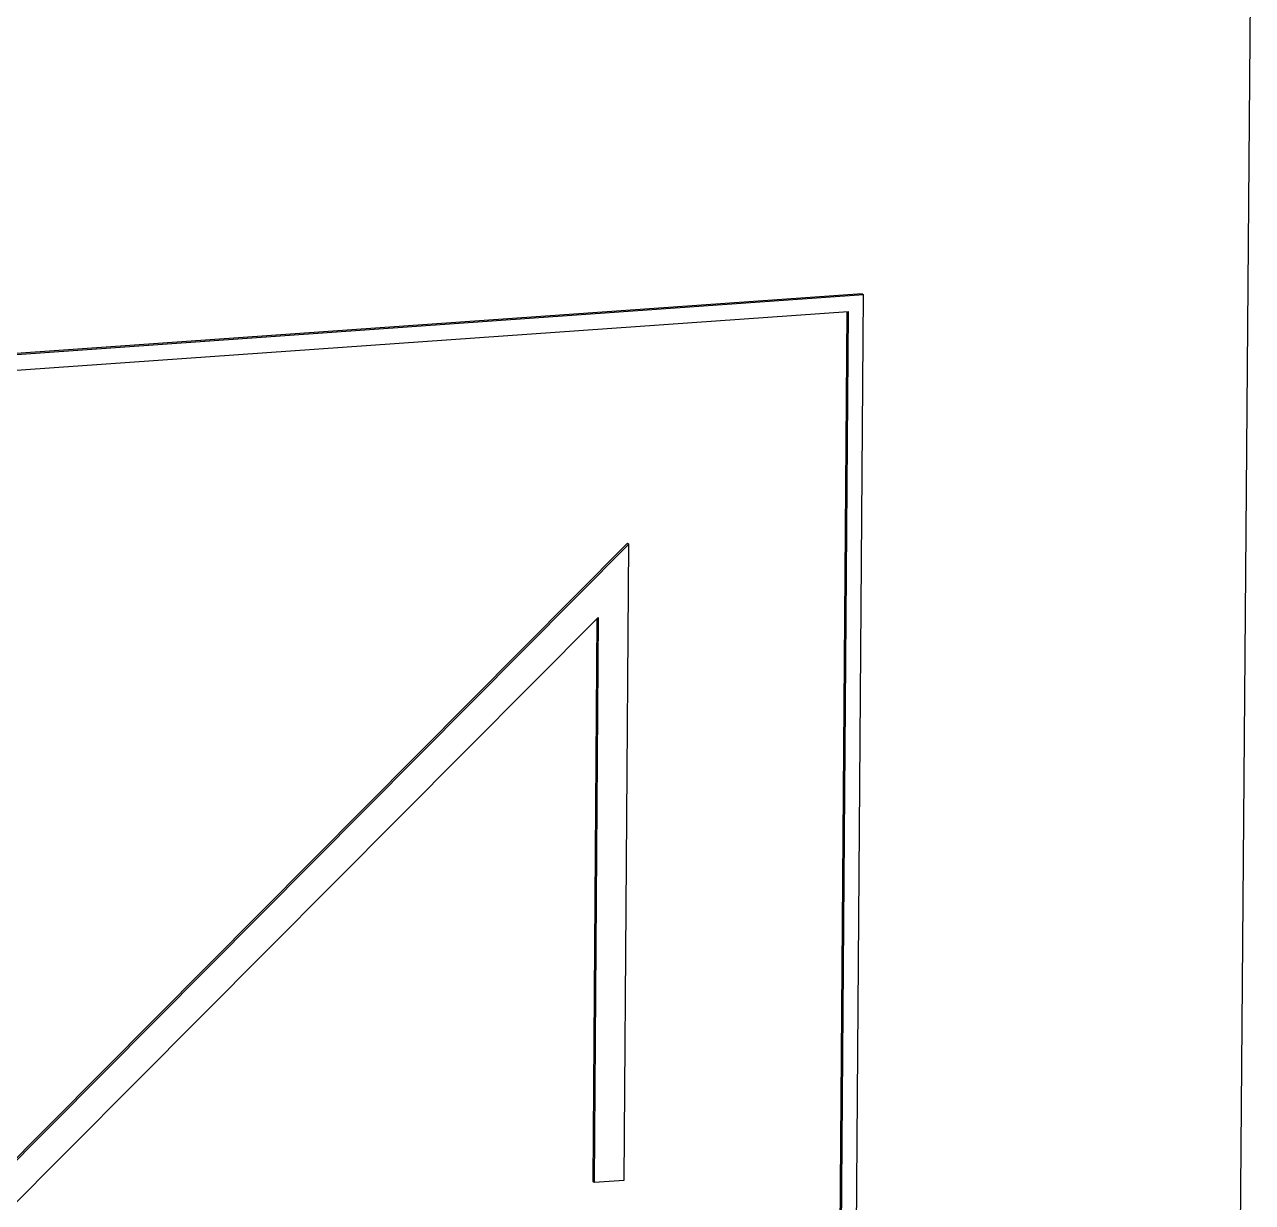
# Model space of a CAD drawing. Header units: millimetres. Extents: x 974 to 5700, y -47 to 3256.
# Drawn here: x 2633.28 to 2658.97, y 1207.73 to 1232.37 of the extents above; entities that cross this region are included whole.
import ezdxf

# ---------------------------------------------------------------- set-up
doc = ezdxf.new("R2010")
doc.units = ezdxf.units.MM
doc.header["$MEASUREMENT"] = 0
doc.layers.add('Domyslna', color=7, linetype='Continuous', true_color=0x000000)
doc.layers.add('Utwórz2D linie widoczne', color=7, linetype='Continuous', true_color=0x000000)

msp = doc.modelspace()

# ---------------------------------------------------------------- linework, layer by layer
at = {"layer": 'Domyslna'}
msp.add_line((2652.762, 462.85), (2658.973, 1238.312), dxfattribs=at)
at = {"layer": 'Utwórz2D linie widoczne'}
for p, q in [((2650.804, 1226.736), (2615.19, 1224.224)), ((2650.834, 1226.715), (2615.218, 1224.203)), ((2650.562, 1190.39), (2650.834, 1226.715)), ((2650.804, 1226.736), (2650.834, 1226.715)), ((2615.536, 1223.9), (2650.514, 1226.367)), ((2650.485, 1226.365), (2650.219, 1190.711)), ((2650.514, 1226.367), (2650.248, 1190.69)), ((2645.895, 1221.519), (2632.354, 1207.899)), ((2645.925, 1221.498), (2632.383, 1207.878)), ((2645.83, 1208.195), (2645.925, 1221.498)), ((2645.895, 1221.519), (2645.925, 1221.498)), ((2632.83, 1207.452), (2645.284, 1219.964)), ((2645.255, 1219.934), (2645.171, 1208.171)), ((2645.284, 1219.964), (2645.2, 1208.15)), ((2645.171, 1208.171), (2645.2, 1208.15)), ((2645.2, 1208.15), (2645.83, 1208.195))]:
    msp.add_line(p, q, dxfattribs=at)

doc.saveas('drawing.dxf')
